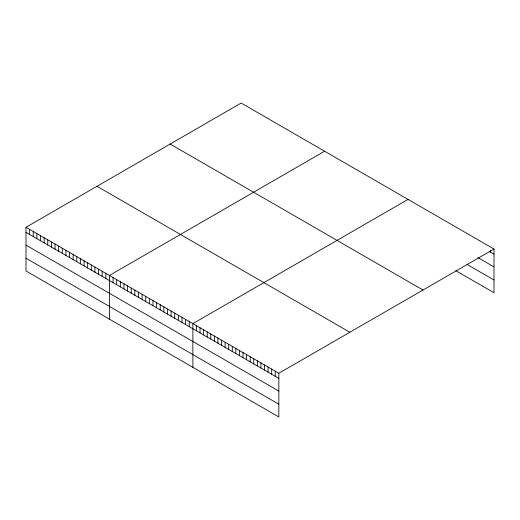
<?xml version="1.0" encoding="UTF-8"?>
<svg xmlns="http://www.w3.org/2000/svg" width="520" height="520" viewBox="0 0 520 520"><rect width="100%" height="100%" fill="white"/><g stroke="black" fill="none" stroke-linecap="round" stroke-linejoin="round"><path stroke-width="0.78" d="M26 227.272L278.844 373.25L278.844 416.949L26 270.972L26 227.272L241.156 103.051L494 249.028L494 292.728L455.793 270.667M324.597 151.229L109.441 275.45L109.441 319.144M408.031 199.4L192.875 323.622L192.875 367.315M278.844 373.25L494 249.028M489.223 251.4L494 254.156M477.88 257.582L494 266.883M467.135 264.485L494 280M170.157 144.047L423 290.024M96.999 186.284L349.843 332.261M26 232.401L278.844 378.378M26 245.128L278.844 391.105M26 258.245L278.844 404.222M490.418 250.627L490.418 252.089M275.256 371.183L275.256 376.311M271.674 369.115L271.674 374.244M268.093 367.049L268.093 372.177M264.511 364.981L264.511 370.11M260.93 362.915L260.93 368.043M257.348 360.841L257.348 365.969M253.767 358.774L253.767 363.903M250.185 356.707L250.185 361.835M246.603 354.64L246.603 359.769M243.022 352.573L243.022 357.701M239.441 350.506L239.441 355.635M235.859 348.433L235.859 353.561M232.278 346.365L232.278 351.494M228.696 344.299L228.696 349.427M225.114 342.231L225.114 347.36M221.533 340.165L221.533 345.293M217.945 338.098L217.945 343.226M214.364 336.031L214.364 341.159M210.782 333.957L210.782 339.085M207.201 331.89L207.201 337.019M203.619 329.823L203.619 334.951M200.037 327.756L200.037 332.885M196.456 325.689L196.456 330.817M189.248 321.522L189.248 326.651M185.62 319.43L185.62 324.558M181.994 317.337L181.994 322.465M178.367 315.244L178.367 320.372M174.733 313.151L174.733 318.272M171.106 311.051L171.106 316.18M167.479 308.958L167.479 314.087M163.852 306.865L163.852 311.994M160.225 304.772L160.225 309.901M156.598 302.673L156.598 307.801M152.971 300.579L152.971 305.708M149.344 298.486L149.344 303.615M145.717 296.394L145.717 301.522M142.09 294.3L142.09 299.423M138.457 292.201L138.457 297.329M134.829 290.108L134.829 295.236M131.203 288.015L131.203 293.144M127.576 285.922L127.576 291.05M123.948 283.822L123.948 288.951M120.322 281.73L120.322 286.858M116.695 279.637L116.695 284.765M113.067 277.543L113.067 282.672M105.807 273.351L105.807 278.48M102.18 271.258L102.18 276.387M98.553 269.165L98.553 274.293M94.926 267.072L94.926 272.2M91.299 264.972L91.299 270.101M87.672 262.88L87.672 268.008M84.045 260.786L84.045 265.915M80.418 258.694L80.418 263.822M76.791 256.601L76.791 261.729M73.157 254.501L73.157 259.63M69.531 252.408L69.531 257.536M65.904 250.315L65.904 255.444M62.277 248.222L62.277 253.351M58.65 246.123L58.65 251.251M55.023 244.03L55.023 249.158M51.395 241.936L51.395 247.065M47.768 239.844L47.768 244.972M44.142 237.75L44.142 242.879M40.508 235.651L40.508 240.78M36.881 233.558L36.881 238.686M33.254 231.465L33.254 236.594M29.627 229.372L29.627 234.5"/></g></svg>
